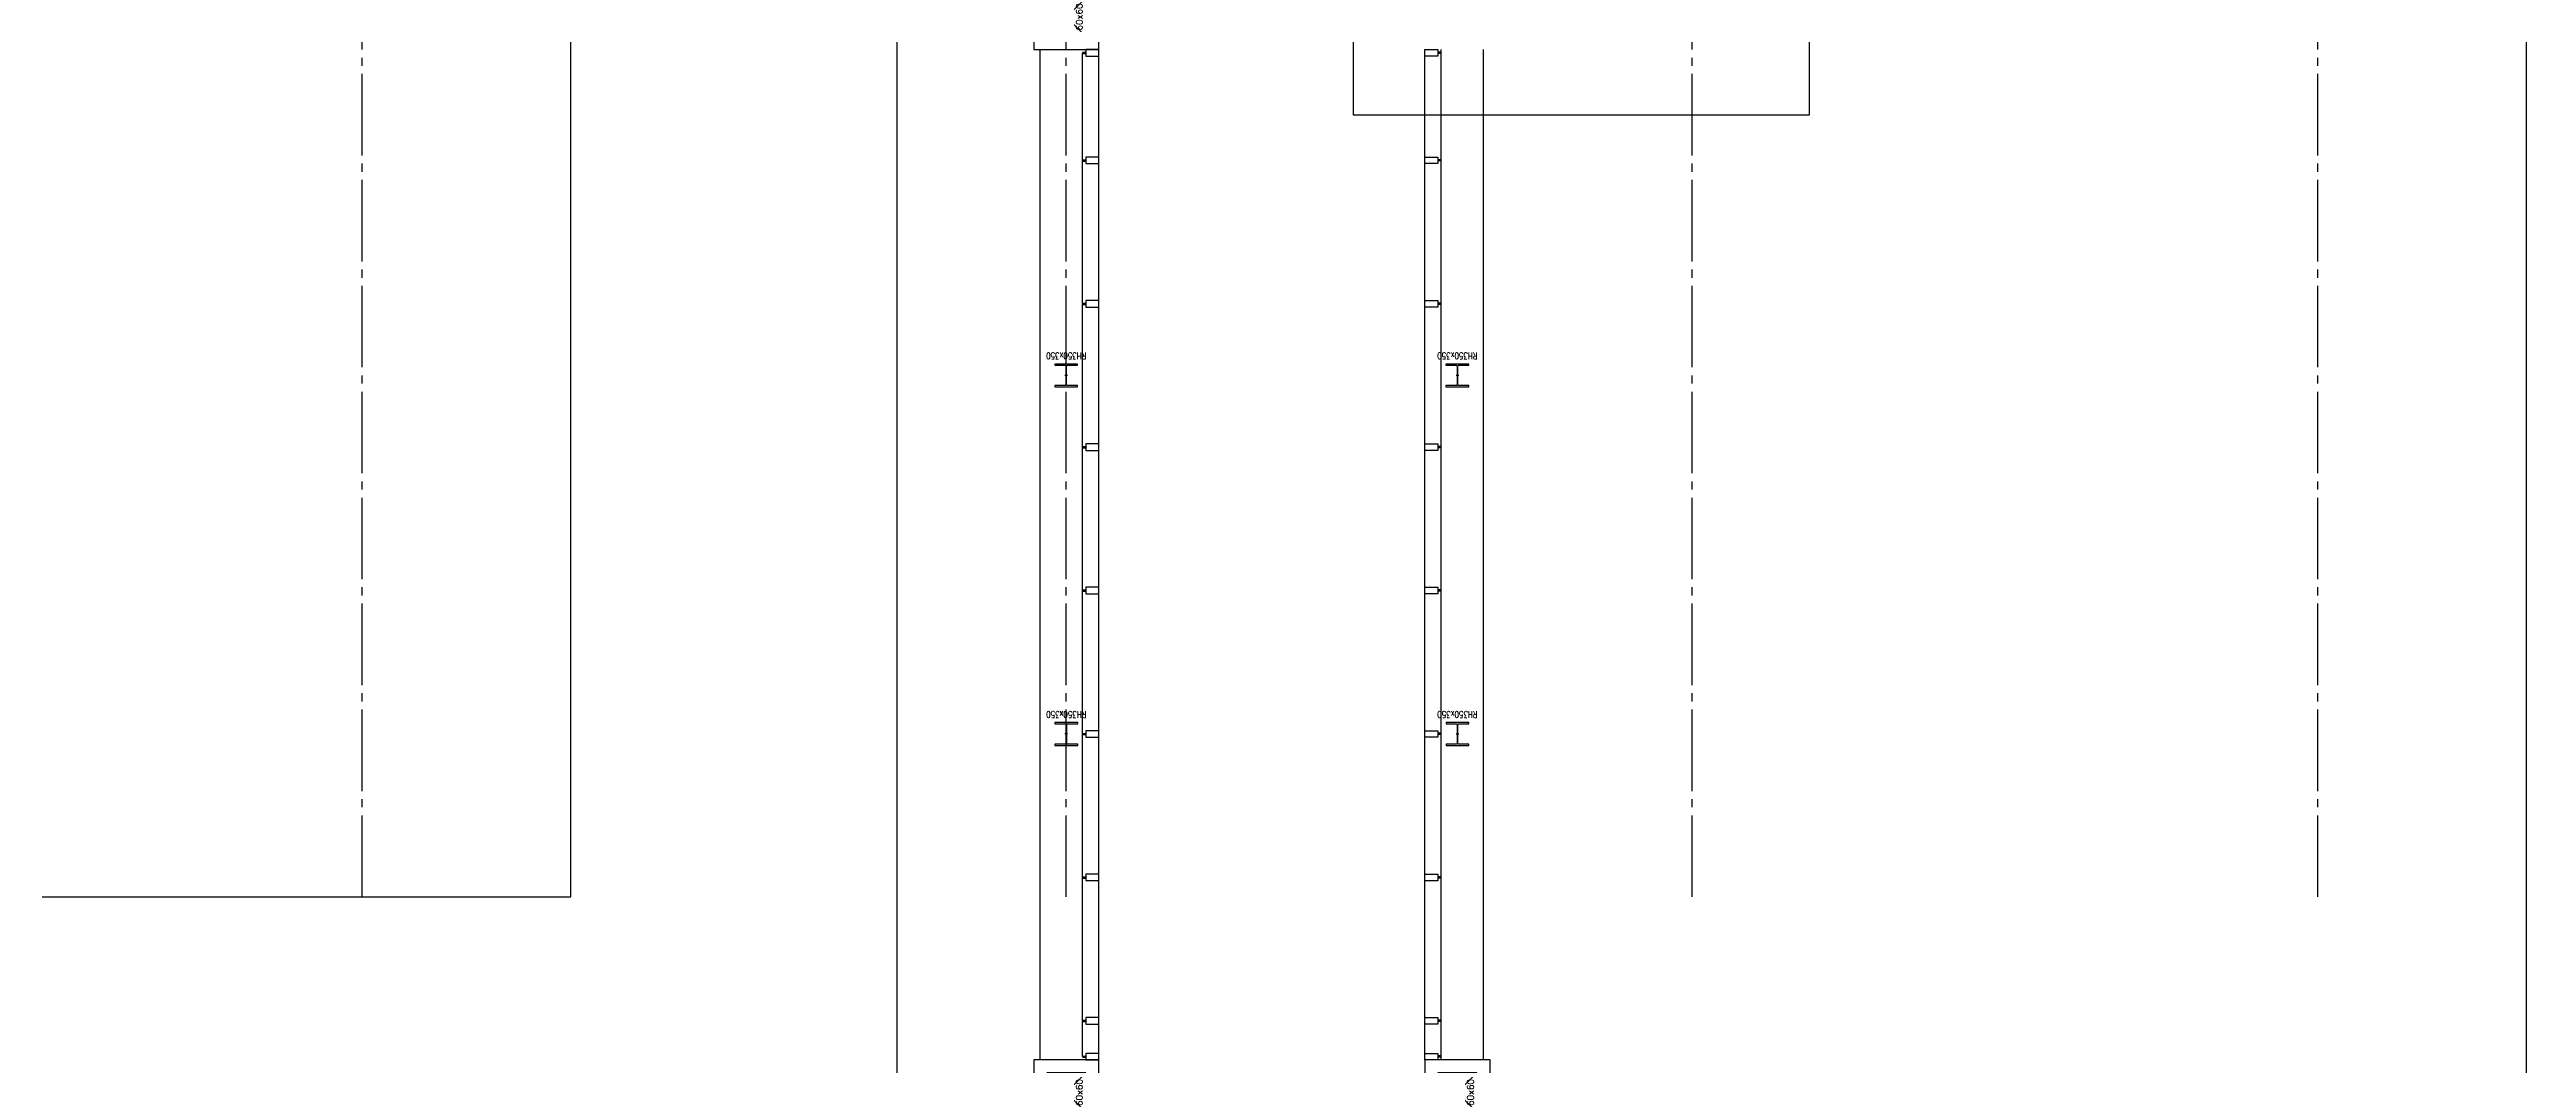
# Model space of a CAD drawing. Extents: x -8100 to 9725, y -5500 to 5149.
# Drawn here: x 5700 to 9500, y -2758 to -1200 of the extents above; entities that cross this region are included whole.
import ezdxf
from ezdxf.enums import TextEntityAlignment as Align
from ezdxf.xclip import XClip

# ---------------------------------------------------------------- set-up
doc = ezdxf.new("R2010")
doc.units = 0
doc.header["$LTSCALE"] = 50
doc.header["$XCLIPFRAME"] = 0
doc.linetypes.add('COL-CEN-LIN', pattern=[3.25, 2.5, -0.25, 0.25, -0.25])
for name, color, linetype in [('CCL', 15, 'COL-CEN-LIN'), ('XFa-20-FF1Stair$0$BLOCK', 7, 'Continuous'), ('XFa-20-FF1Stair$0$RDR1xFa-20$0$4', 4, 'Continuous'), ('XFa-20-FF1Stair$0$RDR1xFa-20$0$8', 8, 'Continuous'), ('XFa-20-FF1Stair$0$RDR1xFa-20$0$COL', 1, 'Continuous'), ('XFa-20-FF1Stair$0$RDR1xFa-20$0$COL-S', 2, 'Continuous'), ('XFa-20-FF1Stair$0$RDR1xFa-20$0$WIN-S', 4, 'Continuous'), ('XREF', 7, 'Continuous')]:
    doc.layers.add(name, color=color, linetype=linetype)
doc.styles.add('XFa-20-FF1Stair$0$RDR1xFa-20$0$CHINA', font='simplex.shx', dxfattribs={"width": 0.75, "bigfont": 'chineset.shx'})
doc.styles.add('XFa-20-FF1Stair$0$RDR1xFa-20$0$DIM', font='simplex.shx', dxfattribs={"width": 0.8, "bigfont": 'chineset.shx'})

# ---------------------------------------------------------------- blocks, each defined once
blk = doc.blocks.new('XFa-20-FF1Stair$0$RDR1xFa-20$0$COL-1')
at = {"layer": 'Defpoints'}
for p, q in [((30, 30), (-30, -30)), ((-30, 30), (30, -30))]:
    blk.add_line(p, q, dxfattribs=at)
at = {"layer": 'XFa-20-FF1Stair$0$RDR1xFa-20$0$COL'}
blk.add_lwpolyline([(-50, -50), (50, -50), (50, 50), (-50, 50)], close=True, dxfattribs=at)
at = {"layer": 'XFa-20-FF1Stair$0$RDR1xFa-20$0$COL-S'}
blk.add_lwpolyline([(-30, -30), (30, -30), (30, 30), (-30, 30)], close=True, dxfattribs=at)
at = {"layer": 'Defpoints', "style": 'XFa-20-FF1Stair$0$RDR1xFa-20$0$CHINA'}
for s, p in [('100x100', (0, -40)), ('60x60', (0, -20))]:
    blk.add_text(s, height=10, dxfattribs=at).set_placement(p, align=Align.MIDDLE_CENTER)
blk = doc.blocks.new('XFa-20-FF1Stair$0$RDR1xFa-20$0$purlin')
at = {"layer": 'XFa-20-FF1Stair$0$RDR1xFa-20$0$WIN-S'}
for p, q in [((-1, 0), (-1, -5)), ((1, 0), (1, -5))]:
    blk.add_line(p, q, dxfattribs=at)
blk.add_lwpolyline([(-5, -25), (5, -25), (5, -5), (-5, -5)], close=True, dxfattribs=at)
blk = doc.blocks.new('XFa-20-FF1Stair$0$RDR1xFa-20$0$RH350x350')
at = {"layer": 'Defpoints'}
for p, q in [((-2, 0), (2, 0)), ((0, -2), (0, 2))]:
    blk.add_line(p, q, dxfattribs=at)
at = {"layer": 'XFa-20-FF1Stair$0$RDR1xFa-20$0$COL-S'}
blk.add_lwpolyline([(-17.5, -17.5), (17.5, -17.5), (17.5, -15.6), (1.8, -15.6, -0.414214), (0.6, -14.4), (0.6, 14.4, -0.414214), (1.8, 15.6), (17.5, 15.6), (17.5, 17.5), (-17.5, 17.5), (-17.5, 15.6), (-1.8, 15.6, -0.414214), (-0.6, 14.4), (-0.6, -14.4, -0.414214), (-1.8, -15.6), (-17.5, -15.6)], format="xyb", close=True, dxfattribs=at)
at = {"layer": 'Defpoints', "style": 'XFa-20-FF1Stair$0$RDR1xFa-20$0$DIM', "width": 0.8}
blk.add_text('RH350x350', height=10, dxfattribs=at).set_placement((0, -30), align=Align.MIDDLE_CENTER)
blk = doc.blocks.new('XFa-20-FF1Stair$0$RDR1xFa-20')
at = {"layer": 'XFa-20-FF1Stair$0$RDR1xFa-20$0$4'}
for p, q in [((26659.1, 19816.9), (27914.8, 20725.6)), ((27057.7, 19266), (28313.4, 20174.7))]:
    blk.add_line(p, q, dxfattribs=at)
at = {"layer": 'XFa-20-FF1Stair$0$RDR1xFa-20$0$8'}
for p, q in [((26711.8, 19744), (27967.5, 20652.7)), ((27004.9, 19338.9), (28260.6, 20247.6))]:
    blk.add_line(p, q, dxfattribs=at)
at = {"layer": 'XFa-20-FF1Stair$0$RDR1xFa-20$0$WIN-S'}
for p, q in [((26701.2, 19767.2), (27948.8, 20670)), ((27019.6, 19318.7), (28275.3, 20227.4))]:
    blk.add_line(p, q, dxfattribs=at)
at = {"layer": 'XFa-20-FF1Stair$0$RDR1xFa-20$0$COL', "rotation": 35.89191539938172}
for p in [(27978.7, 20722.5), (26642, 19755.2), (26993.8, 19269.1)]:
    blk.add_blockref('XFa-20-FF1Stair$0$RDR1xFa-20$0$COL-1', p, dxfattribs=at)
at = {"layer": 'XFa-20-FF1Stair$0$RDR1xFa-20$0$COL-S', "rotation": 125.8919153993988}
for p in [(27533.1, 20400.1), (27087.6, 20077.6), (27884.9, 19914), (27439.3, 19591.5)]:
    blk.add_blockref('XFa-20-FF1Stair$0$RDR1xFa-20$0$RH350x350', p, dxfattribs=at)
at = {"layer": 'XFa-20-FF1Stair$0$RDR1xFa-20$0$WIN-S', "rotation": 35.89191539937947}
for p in [(27948.8, 20670), (27815.1, 20573.3), (27636.9, 20444.3), (27458.7, 20315.3), (27280.5, 20186.3), (27102.2, 20057.4), (26924, 19928.4), (26745.8, 19799.4), (26701.2, 19767.2)]:
    blk.add_blockref('XFa-20-FF1Stair$0$RDR1xFa-20$0$purlin', p, dxfattribs=at)
at = {"layer": 'XFa-20-FF1Stair$0$RDR1xFa-20$0$WIN-S', "xscale": -0.9999999999999997, "rotation": 215.8919153993795}
for p in [(28271.2, 20224.4), (28137.6, 20127.7), (27959.4, 19998.7), (27781.1, 19869.7), (27602.9, 19740.8), (27424.7, 19611.8), (27246.4, 19482.8), (27023.7, 19321.6), (27068.2, 19353.8)]:
    blk.add_blockref('XFa-20-FF1Stair$0$RDR1xFa-20$0$purlin', p, dxfattribs=at)
blk = doc.blocks.new('XFa-20-FF1Stair')
at = {"layer": 'XFa-20-FF1Stair$0$BLOCK', "rotation": 54.10808460062053}
blk.add_blockref('XFa-20-FF1Stair$0$RDR1xFa-20', (4645.058, -35964.963), dxfattribs=at)

msp = doc.modelspace()

# ---------------------------------------------------------------- linework, layer by layer
at = {"layer": 'CCL'}
for p, q in [((6180, -2500), (6180, 740)), ((7260, -2500), (7260, 740)), ((8220, -2500), (8220, 740)), ((9180, -2500), (9180, 740))]:
    msp.add_line(p, q, dxfattribs=at)
at = {"layer": 'Defpoints'}
for points in [[(4000, -2500), (6500, -2500), (6500, 500), (4000, 500)], [(7000, -5500), (9500, -5500), (9500, 500), (7000, 500)], [(7700, -1300), (8400, -1300), (8400, -150), (7700, -150)]]:
    msp.add_lwpolyline(points, close=True, dxfattribs=at)

# ---------------------------------------------------------------- block references
at = {"layer": 'XREF'}
ref = msp.add_blockref('XFa-20-FF1Stair', (3000, 0), dxfattribs=at)
XClip(ref).set_block_clipping_path([(4000, -5500), (6500, 500)])

doc.saveas('drawing.dxf')
